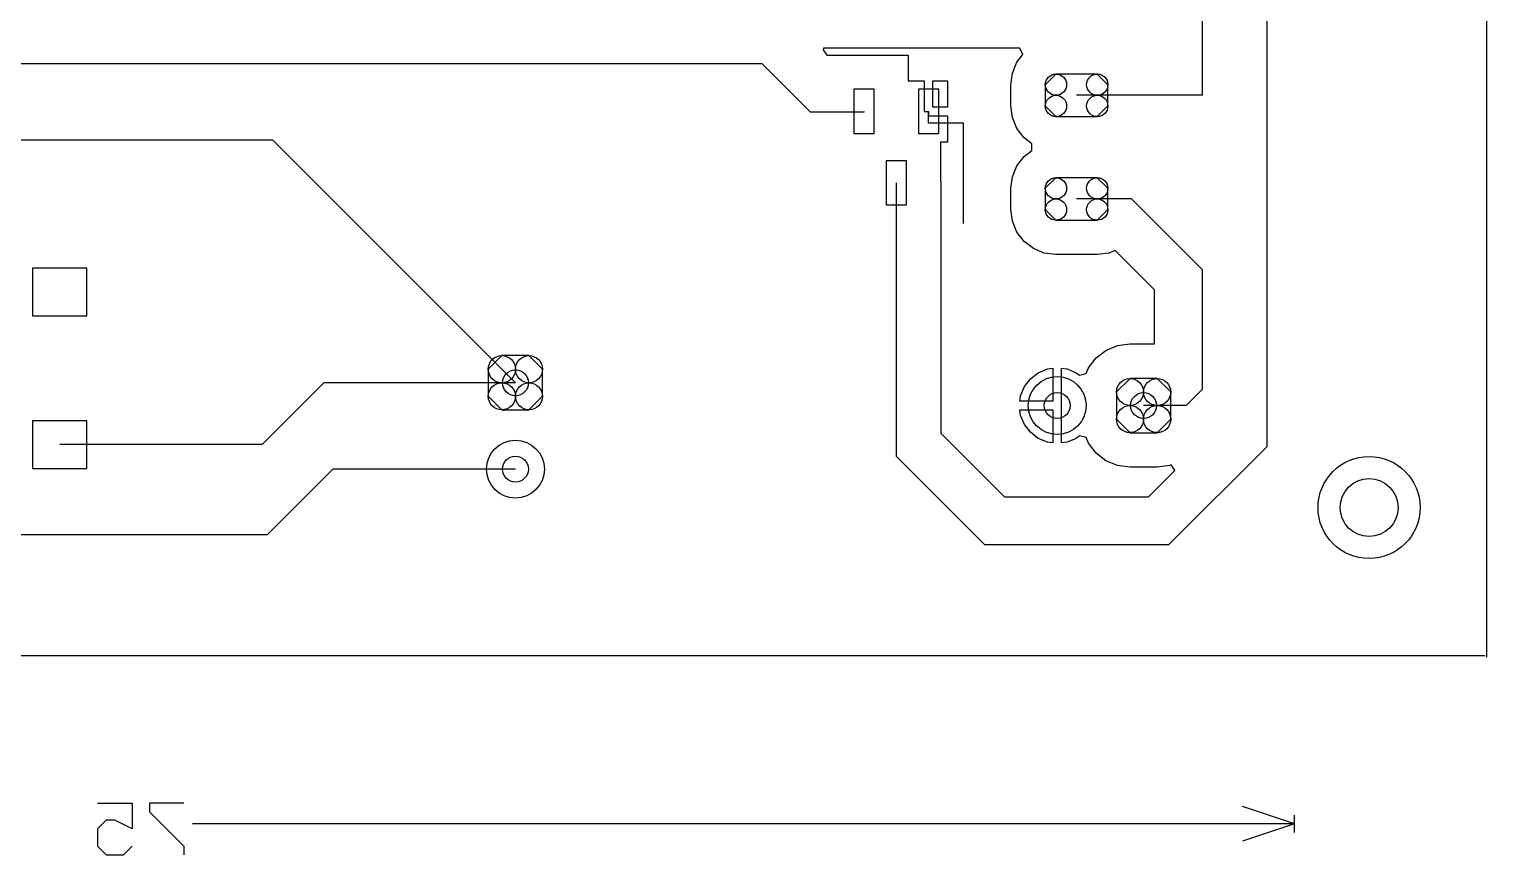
# Model space of a CAD drawing. Extents: x 0.13 to 3.85, y -0.33 to 2.33.
# Drawn here: x 2.164 to 3.852, y -0.333 to 0.623 of the extents above; entities that cross this region are included whole.
import ezdxf

# ---------------------------------------------------------------- set-up
doc = ezdxf.new("R2010")
doc.units = 0
doc.layers.get('0').update_dxf_attribs({"linetype": 'CONTINUOUS'})
doc.layers.add('film1', color=1, linetype='CONTINUOUS')

# ---------------------------------------------------------------- blocks, each defined once
blk = doc.blocks.new('D46')
blk.add_circle((0, 0), 0.0335)
blk = doc.blocks.new('D47')
blk.add_lwpolyline([(0.0157, 0.0315), (-0.0157, 0.0315), (-0.0315, 0.0157), (-0.0315, -0.0157), (-0.0157, -0.0315), (0.0157, -0.0315), (0.0315, -0.0157), (0.0315, 0.0157)], close=True)
for centre in [(-0.0157, 0.0157), (0.0157, 0.0157), (-0.0157, -0.0157), (0.0157, -0.0157)]:
    blk.add_circle(centre, 0.0157)
blk = doc.blocks.new('D18')
blk.add_lwpolyline([(0.0239, 0.0246), (-0.0239, 0.0246), (-0.0362, 0.0123), (-0.0362, -0.0123), (-0.0239, -0.0246), (0.0239, -0.0246), (0.0362, -0.0123), (0.0362, 0.0123)], close=True)
for centre in [(-0.0239, 0.0123), (0.0239, 0.0123), (-0.0239, -0.0123), (0.0239, -0.0123)]:
    blk.add_circle(centre, 0.0123)
blk = doc.blocks.new('D23')
blk.add_lwpolyline([(-0.011811, -0.025591), (0.011811, -0.025591), (0.011811, 0.025591), (-0.011811, 0.025591)], close=True)
blk = doc.blocks.new('D24')
blk.add_lwpolyline([(-0.031496, -0.027559), (0.031496, -0.027559), (0.031496, 0.027559), (-0.031496, 0.027559)], close=True)
blk = doc.blocks.new('D9501')
blk.add_circle((0, 0), 0.015)
blk = doc.blocks.new('D9503')
blk.add_circle((0, 0), 0.0591)

msp = doc.modelspace()

# ---------------------------------------------------------------- linework, layer by layer
at = {"layer": 'film1', "color": 1}
for points in [[(3.851836, -0.104173), (3.851836, 2.314568)], [(3.597386, 0.139921), (3.597386, 1.856456)], [(3.522583, 0.546378), (3.522583, 1.533622)], [(3.08345, 0.599224), (3.087825, 0.592677), (3.182031, 0.592677), (3.182031, 0.563307), (3.183843, 0.563307), (3.183843, 0.563307), (3.200654, 0.563307), (3.200654, 0.527716), (3.205654, 0.527716), (3.205654, 0.522716), (3.227465, 0.522716), (3.227465, 0.492125), (3.219433, 0.492125), (3.219433, 0.448392), (3.219875, 0.445038), (3.219875, 0.155109), (3.293642, 0.081342), (3.460185, 0.081342), (3.490744, 0.111901), (3.48637, 0.118448), (3.484609, 0.117719), (3.47022, 0.115824), (3.438724, 0.115824), (3.424335, 0.117719), (3.410927, 0.123272), (3.399413, 0.132107), (3.390578, 0.143621), (3.387878, 0.15014), (3.380272, 0.152178), (3.376392, 0.1492), (3.365818, 0.14482), (3.359472, 0.143985), (3.359472, 0.187166), (3.359472, 0.230347), (3.365818, 0.229512), (3.376392, 0.225132), (3.380272, 0.222154), (3.387878, 0.224192), (3.390578, 0.230711), (3.399413, 0.242225), (3.410927, 0.25106), (3.424335, 0.256613), (3.438724, 0.258508), (3.466989, 0.258508), (3.466989, 0.321224), (3.421505, 0.366708), (3.414319, 0.363732), (3.400829, 0.361956), (3.352995, 0.361956), (3.339505, 0.363732), (3.326935, 0.368938), (3.316141, 0.377221), (3.307858, 0.388015), (3.302652, 0.400585), (3.300876, 0.414075), (3.300876, 0.438681), (3.302652, 0.45217), (3.307858, 0.464741), (3.316141, 0.475535), (3.325141, 0.482441), (3.325141, 0.490315), (3.316141, 0.497221), (3.307858, 0.508015), (3.302652, 0.520586), (3.300876, 0.534075), (3.300876, 0.558681), (3.302652, 0.572171), (3.307858, 0.584741), (3.314765, 0.593742), (3.311283, 0.600804), (3.084105, 0.600804), (3.08345, 0.599224)], [(3.013, 0.583), (1.984, 0.583)], [(3.069, 0.527), (3.013, 0.583)], [(3.210654, 0.563307), (3.227465, 0.563307), (3.227465, 0.532716), (3.210654, 0.532716), (3.210654, 0.563307)], [(3.522583, 0.546378), (3.376912, 0.546378)], [(3.13085, 0.527), (3.069, 0.527)], [(3.13085, 0.527), (3.13085, 0.527716)], [(3.205654, 0.514), (3.205654, 0.527716)], [(3.246, 0.514), (3.205654, 0.514)], [(3.246, 0.398), (3.246, 0.514)], [(2.446597, 0.494252), (2.018646, 0.494252)], [(2.727306, 0.213543), (2.446597, 0.494252)], [(3.168252, 0.12811), (3.168252, 0.445038)], [(3.440456, 0.426378), (3.376912, 0.426378)], [(3.522583, 0.344251), (3.440456, 0.426378)], [(3.522583, 0.20604), (3.522583, 0.344251)], [(3.349472, 0.230347), (3.349472, 0.192166), (3.311291, 0.192166), (3.312126, 0.198513), (3.316506, 0.209086), (3.323472, 0.218165), (3.332552, 0.225132), (3.343125, 0.229512), (3.349472, 0.230347)], [(2.505653, 0.213543), (2.434, 0.14189)], [(2.727306, 0.213543), (2.505653, 0.213543)], [(3.522583, 0.20604), (3.503709, 0.187166)], [(3.503709, 0.187166), (3.454472, 0.187166)], [(3.311291, 0.182166), (3.349472, 0.182166), (3.349472, 0.143985), (3.343125, 0.14482), (3.332552, 0.1492), (3.323472, 0.156167), (3.316506, 0.165246), (3.312126, 0.175819), (3.311291, 0.182166)], [(2.434, 0.14189), (2.199749, 0.14189)], [(3.597386, 0.139921), (3.483213, 0.025748)], [(3.270614, 0.025748), (3.168252, 0.12811)], [(2.515889, 0.113543), (2.439906, 0.037559)], [(2.727306, 0.113543), (2.515889, 0.113543)], [(2.439906, 0.037559), (1.861165, 0.037559)], [(3.483213, 0.025748), (3.270614, 0.025748)], [(3.849354, -0.102678), (0.66282, -0.102678)], [(2.243629, -0.273096), (2.283616, -0.273096)], [(2.283616, -0.273096), (2.283616, -0.303087)], [(2.343597, -0.273096), (2.30361, -0.273096)], [(2.30361, -0.273096), (2.30361, -0.283093)], [(2.30361, -0.283093), (2.343597, -0.32308)], [(3.629035, -0.297087), (3.569035, -0.277087)], [(2.253626, -0.29309), (2.243629, -0.303087)], [(2.243629, -0.303087), (2.243629, -0.32308)], [(2.263623, -0.29309), (2.253626, -0.29309)], [(2.283616, -0.303087), (2.263623, -0.29309)], [(3.629035, -0.297087), (2.353597, -0.297087)], [(3.629035, -0.297087), (3.569035, -0.317087)], [(3.629035, -0.307087), (3.629035, -0.287087)], [(2.243629, -0.32308), (2.253626, -0.333077)], [(2.253626, -0.333077), (2.27362, -0.333077)], [(2.27362, -0.333077), (2.283616, -0.32308)], [(2.343597, -0.32308), (2.343597, -0.333077)]]:
    msp.add_lwpolyline(points, dxfattribs=at)

# ---------------------------------------------------------------- block references
at = {"layer": 'film1'}
for name, p in [('D18', (3.376912, 0.546378)), ('D23', (3.13085, 0.527716)), ('D23', (3.205654, 0.527716)), ('D23', (3.168252, 0.445038)), ('D18', (3.376912, 0.426378)), ('D24', (2.199749, 0.318662)), ('D47', (2.727306, 0.213543)), ('D9501', (2.72731, 0.21354)), ('D46', (3.354472, 0.187166)), ('D47', (3.454472, 0.187166)), ('D9501', (3.35447, 0.18717)), ('D9501', (3.45447, 0.18717)), ('D24', (2.199749, 0.14189)), ('D46', (2.727306, 0.113543)), ('D9501', (2.72731, 0.11354)), ('D9503', (3.7155, 0.06906)), ('D46', (3.715496, 0.069056))]:
    msp.add_blockref(name, p, dxfattribs=at)

doc.saveas('drawing.dxf')
